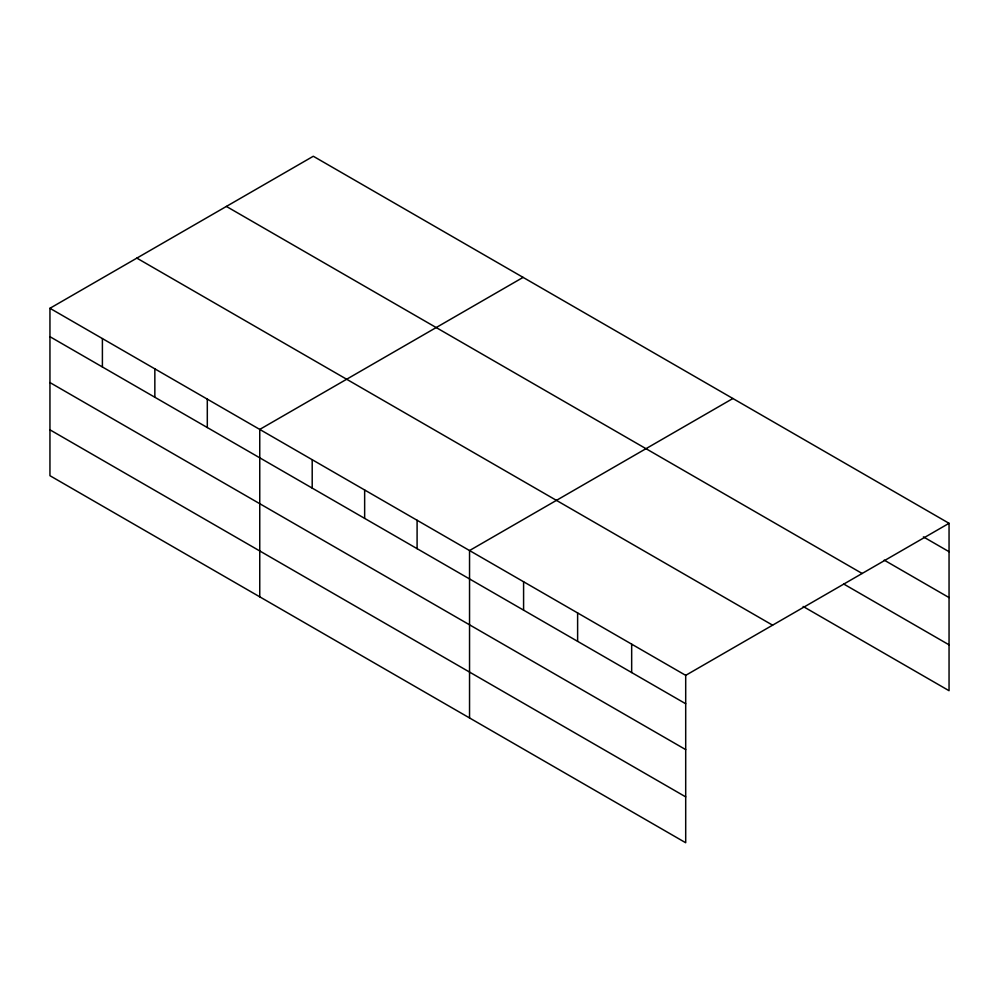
<?xml version="1.0" encoding="UTF-8"?>
<svg xmlns="http://www.w3.org/2000/svg" width="999" height="999" viewBox="0 0 999 999"><rect width="100%" height="100%" fill="white"/><g stroke="black" fill="none" stroke-linecap="round" stroke-linejoin="round"><path stroke-width="1.5" d="M49.95 308.291L685.701 675.349L685.701 842.744L49.95 475.699L49.95 308.291L313.299 156.256L949.05 523.301L949.05 690.709L803.146 606.468M523.101 277.385L259.752 429.42L259.752 596.828M732.891 398.501L469.542 550.549L469.542 717.944M685.701 675.349L949.05 523.301M923.376 536.875L949.05 551.698M884.202 560.127L949.05 597.577M226.398 206.431L862.149 573.476M843.668 583.99L949.05 644.83M136.851 258.117L772.602 625.174M49.95 336.688L685.701 703.746M49.95 382.567L685.701 749.612M49.95 429.82L685.701 796.877M631.668 644.143L631.668 672.539M577.622 612.949L577.622 641.346M523.588 581.743L523.588 610.139M417.095 520.267L417.095 548.663M364.647 489.985L364.647 518.381M312.2 459.702L312.2 488.099M207.305 399.138L207.305 427.535M154.845 368.856L154.845 397.252M102.398 338.574L102.398 366.97"/></g></svg>
